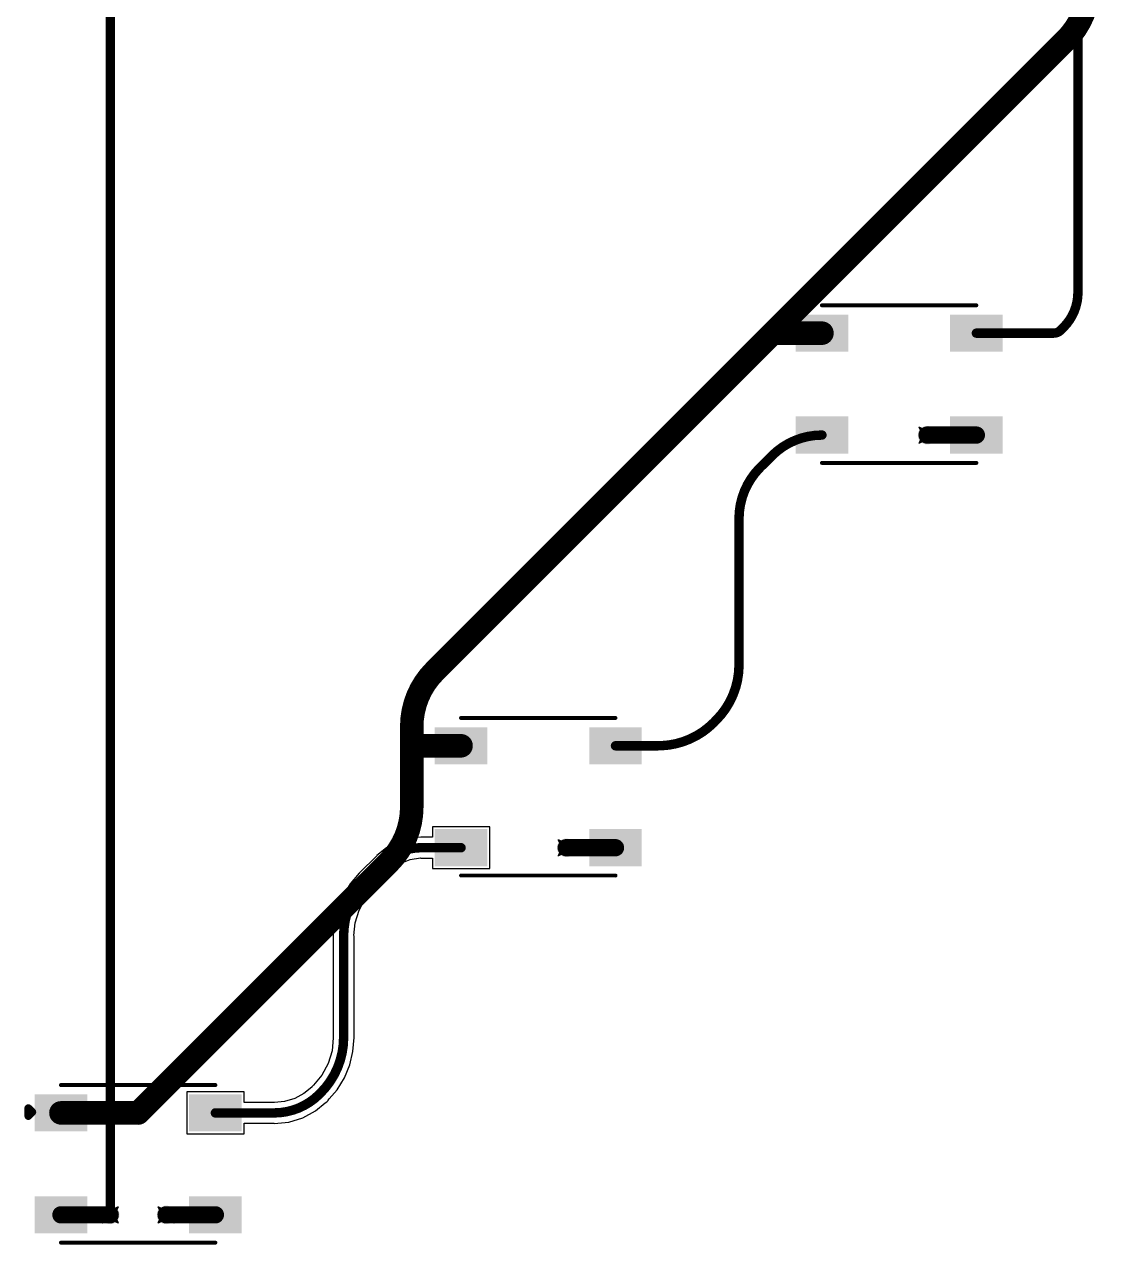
# Model space of a CAD drawing. Header units: inches. Extents: x -11 to 1110, y -7 to 455.
# Drawn here: x 413.9 to 448.74, y 105.06 to 144.57 of the extents above; entities that cross this region are included whole.
import ezdxf

# ---------------------------------------------------------------- set-up
doc = ezdxf.new("R2010")
doc.units = ezdxf.units.IN
for name, color, linetype in [('Bottom Layer', 5, 'Continuous'), ('Drill Drawing', 1, 'Continuous'), ('Top Layer', 1, 'Continuous'), ('Top Overlay', 2, 'Continuous'), ('Top Paste', 8, 'Continuous'), ('Top Solder', 216, 'Continuous'), ('Via Holes', 16, 'Continuous')]:
    doc.layers.add(name, color=color, linetype=linetype)

# ---------------------------------------------------------------- blocks, each defined once
blk = doc.blocks.new('WS2812B_B_W_173')
at = {"layer": 'Top Layer'}
for points in [[(-3.25, 2.15), (-1.75, 2.15), (-1.75, 1.15), (-3.25, 1.15)], [(3.25, 1.15), (1.75, 1.15), (1.75, 2.15), (3.25, 2.15)], [(-3.25, -1.15), (-1.75, -1.15), (-1.75, -2.15), (-3.25, -2.15)], [(1.75, -1.15), (3.25, -1.15), (3.25, -2.15), (1.75, -2.15)]]:
    blk.add_hatch(color=1, dxfattribs=at).paths.add_polyline_path(points)
at = {"layer": 'Top Paste'}
for points in [[(-3.25, 2.15), (-1.75, 2.15), (-1.75, 1.15), (-3.25, 1.15)], [(3.25, 1.15), (1.75, 1.15), (1.75, 2.15), (3.25, 2.15)], [(-3.25, -1.15), (-1.75, -1.15), (-1.75, -2.15), (-3.25, -2.15)], [(1.75, -1.15), (3.25, -1.15), (3.25, -2.15), (1.75, -2.15)]]:
    blk.add_hatch(color=8, dxfattribs=at).paths.add_polyline_path(points)
at = {"layer": 'Top Solder'}
for points in [[(-3.352, 2.252), (-1.648, 2.252), (-1.648, 1.048), (-3.352, 1.048)], [(3.352, 1.048), (1.648, 1.048), (1.648, 2.252), (3.352, 2.252)], [(-3.352, -1.048), (-1.648, -1.048), (-1.648, -2.252), (-3.352, -2.252)], [(1.648, -1.048), (3.352, -1.048), (3.352, -2.252), (1.648, -2.252)]]:
    blk.add_hatch(color=216, dxfattribs=at).paths.add_polyline_path(points)
at = {"layer": 'Top Overlay'}
for points in [[(-2.5, 2.551, 0.127, 0.127, 0), (2.5, 2.551, 0.127, 0.127, 0)], [(-3.556, 1.803, 0.254, 0.254, 0), (-3.429, 1.676, 0.254, 0.254, 0)], [(-3.556, 1.549, 0.254, 0.254, 0), (-3.556, 1.803, 0.254, 0.254, 0)], [(-3.556, 1.549, 0.254, 0.254, 0), (-3.429, 1.676, 0.254, 0.254, 0)], [(-2.5, -2.551, 0.127, 0.127, 0), (2.5, -2.551, 0.127, 0.127, 0)]]:
    blk.add_lwpolyline(points, format="xyseb", dxfattribs=at)
for points in [[(-2.532, 2.551, 0.0635, 0.0635, 1), (-2.468, 2.551, 0.0635, 0.0635, 1)], [(2.468, 2.551, 0.0635, 0.0635, 1), (2.532, 2.551, 0.0635, 0.0635, 1)], [(-3.619, 1.803, 0.127, 0.127, 1), (-3.493, 1.803, 0.127, 0.127, 1)], [(-3.619, 1.803, 0.127, 0.127, 1), (-3.493, 1.803, 0.127, 0.127, 1)], [(-3.619, 1.549, 0.127, 0.127, 1), (-3.493, 1.549, 0.127, 0.127, 1)], [(-3.619, 1.549, 0.127, 0.127, 1), (-3.493, 1.549, 0.127, 0.127, 1)], [(-3.493, 1.676, 0.127, 0.127, 1), (-3.365, 1.676, 0.127, 0.127, 1)], [(-3.493, 1.676, 0.127, 0.127, 1), (-3.365, 1.676, 0.127, 0.127, 1)], [(-2.532, -2.551, 0.0635, 0.0635, 1), (-2.468, -2.551, 0.0635, 0.0635, 1)], [(2.468, -2.551, 0.0635, 0.0635, 1), (2.532, -2.551, 0.0635, 0.0635, 1)]]:
    blk.add_lwpolyline(points, format="xyseb", close=True, dxfattribs=at)
blk = doc.blocks.new('WS2812B_B_W_182')
at = {"layer": 'Top Layer'}
for points in [[(-3.25, 2.15), (-1.75, 2.15), (-1.75, 1.15), (-3.25, 1.15)], [(3.25, 1.15), (1.75, 1.15), (1.75, 2.15), (3.25, 2.15)], [(-3.25, -1.15), (-1.75, -1.15), (-1.75, -2.15), (-3.25, -2.15)], [(1.75, -1.15), (3.25, -1.15), (3.25, -2.15), (1.75, -2.15)]]:
    blk.add_hatch(color=1, dxfattribs=at).paths.add_polyline_path(points)
at = {"layer": 'Top Paste'}
for points in [[(-3.25, 2.15), (-1.75, 2.15), (-1.75, 1.15), (-3.25, 1.15)], [(3.25, 1.15), (1.75, 1.15), (1.75, 2.15), (3.25, 2.15)], [(-3.25, -1.15), (-1.75, -1.15), (-1.75, -2.15), (-3.25, -2.15)], [(1.75, -1.15), (3.25, -1.15), (3.25, -2.15), (1.75, -2.15)]]:
    blk.add_hatch(color=8, dxfattribs=at).paths.add_polyline_path(points)
at = {"layer": 'Top Solder'}
for points in [[(-3.352, 2.252), (-1.648, 2.252), (-1.648, 1.048), (-3.352, 1.048)], [(3.352, 1.048), (1.648, 1.048), (1.648, 2.252), (3.352, 2.252)], [(-3.352, -1.048), (-1.648, -1.048), (-1.648, -2.252), (-3.352, -2.252)], [(1.648, -1.048), (3.352, -1.048), (3.352, -2.252), (1.648, -2.252)]]:
    blk.add_hatch(color=216, dxfattribs=at).paths.add_polyline_path(points)
at = {"layer": 'Top Overlay'}
for points in [[(-2.5, 2.551, 0.127, 0.127, 0), (2.5, 2.551, 0.127, 0.127, 0)], [(-3.556, 1.803, 0.254, 0.254, 0), (-3.429, 1.676, 0.254, 0.254, 0)], [(-3.556, 1.549, 0.254, 0.254, 0), (-3.556, 1.803, 0.254, 0.254, 0)], [(-3.556, 1.549, 0.254, 0.254, 0), (-3.429, 1.676, 0.254, 0.254, 0)], [(-2.5, -2.551, 0.127, 0.127, 0), (2.5, -2.551, 0.127, 0.127, 0)]]:
    blk.add_lwpolyline(points, format="xyseb", dxfattribs=at)
for points in [[(-2.532, 2.551, 0.0635, 0.0635, 1), (-2.468, 2.551, 0.0635, 0.0635, 1)], [(2.468, 2.551, 0.0635, 0.0635, 1), (2.532, 2.551, 0.0635, 0.0635, 1)], [(-3.619, 1.803, 0.127, 0.127, 1), (-3.493, 1.803, 0.127, 0.127, 1)], [(-3.619, 1.803, 0.127, 0.127, 1), (-3.493, 1.803, 0.127, 0.127, 1)], [(-3.619, 1.549, 0.127, 0.127, 1), (-3.493, 1.549, 0.127, 0.127, 1)], [(-3.619, 1.549, 0.127, 0.127, 1), (-3.493, 1.549, 0.127, 0.127, 1)], [(-3.493, 1.676, 0.127, 0.127, 1), (-3.365, 1.676, 0.127, 0.127, 1)], [(-3.493, 1.676, 0.127, 0.127, 1), (-3.365, 1.676, 0.127, 0.127, 1)], [(-2.532, -2.551, 0.0635, 0.0635, 1), (-2.468, -2.551, 0.0635, 0.0635, 1)], [(2.468, -2.551, 0.0635, 0.0635, 1), (2.532, -2.551, 0.0635, 0.0635, 1)]]:
    blk.add_lwpolyline(points, format="xyseb", close=True, dxfattribs=at)
blk = doc.blocks.new('WS2812B_B_W_191')
at = {"layer": 'Top Layer'}
for points in [[(-3.25, 2.15), (-1.75, 2.15), (-1.75, 1.15), (-3.25, 1.15)], [(3.25, 1.15), (1.75, 1.15), (1.75, 2.15), (3.25, 2.15)], [(-3.25, -1.15), (-1.75, -1.15), (-1.75, -2.15), (-3.25, -2.15)], [(1.75, -1.15), (3.25, -1.15), (3.25, -2.15), (1.75, -2.15)]]:
    blk.add_hatch(color=1, dxfattribs=at).paths.add_polyline_path(points)
at = {"layer": 'Top Paste'}
for points in [[(-3.25, 2.15), (-1.75, 2.15), (-1.75, 1.15), (-3.25, 1.15)], [(3.25, 1.15), (1.75, 1.15), (1.75, 2.15), (3.25, 2.15)], [(-3.25, -1.15), (-1.75, -1.15), (-1.75, -2.15), (-3.25, -2.15)], [(1.75, -1.15), (3.25, -1.15), (3.25, -2.15), (1.75, -2.15)]]:
    blk.add_hatch(color=8, dxfattribs=at).paths.add_polyline_path(points)
at = {"layer": 'Top Solder'}
for points in [[(-3.352, 2.252), (-1.648, 2.252), (-1.648, 1.048), (-3.352, 1.048)], [(3.352, 1.048), (1.648, 1.048), (1.648, 2.252), (3.352, 2.252)], [(-3.352, -1.048), (-1.648, -1.048), (-1.648, -2.252), (-3.352, -2.252)], [(1.648, -1.048), (3.352, -1.048), (3.352, -2.252), (1.648, -2.252)]]:
    blk.add_hatch(color=216, dxfattribs=at).paths.add_polyline_path(points)
at = {"layer": 'Top Overlay'}
for points in [[(-2.5, 2.551, 0.127, 0.127, 0), (2.5, 2.551, 0.127, 0.127, 0)], [(-3.556, 1.803, 0.254, 0.254, 0), (-3.429, 1.676, 0.254, 0.254, 0)], [(-3.556, 1.549, 0.254, 0.254, 0), (-3.556, 1.803, 0.254, 0.254, 0)], [(-3.556, 1.549, 0.254, 0.254, 0), (-3.429, 1.676, 0.254, 0.254, 0)], [(-2.5, -2.551, 0.127, 0.127, 0), (2.5, -2.551, 0.127, 0.127, 0)]]:
    blk.add_lwpolyline(points, format="xyseb", dxfattribs=at)
for points in [[(-2.532, 2.551, 0.0635, 0.0635, 1), (-2.468, 2.551, 0.0635, 0.0635, 1)], [(2.468, 2.551, 0.0635, 0.0635, 1), (2.532, 2.551, 0.0635, 0.0635, 1)], [(-3.619, 1.803, 0.127, 0.127, 1), (-3.493, 1.803, 0.127, 0.127, 1)], [(-3.619, 1.803, 0.127, 0.127, 1), (-3.493, 1.803, 0.127, 0.127, 1)], [(-3.619, 1.549, 0.127, 0.127, 1), (-3.493, 1.549, 0.127, 0.127, 1)], [(-3.619, 1.549, 0.127, 0.127, 1), (-3.493, 1.549, 0.127, 0.127, 1)], [(-3.493, 1.676, 0.127, 0.127, 1), (-3.365, 1.676, 0.127, 0.127, 1)], [(-3.493, 1.676, 0.127, 0.127, 1), (-3.365, 1.676, 0.127, 0.127, 1)], [(-2.532, -2.551, 0.0635, 0.0635, 1), (-2.468, -2.551, 0.0635, 0.0635, 1)], [(2.468, -2.551, 0.0635, 0.0635, 1), (2.532, -2.551, 0.0635, 0.0635, 1)]]:
    blk.add_lwpolyline(points, format="xyseb", close=True, dxfattribs=at)

msp = doc.modelspace()

# ---------------------------------------------------------------- hatches: boundary and pattern name
at = {"layer": 'Bottom Layer'}
h = msp.add_hatch(color=5, dxfattribs=at)
edge = h.paths.add_edge_path()
edge.add_arc((438.121, 134.571), 0.3, 0, 360)
h = msp.add_hatch(color=5, dxfattribs=at)
edge = h.paths.add_edge_path()
edge.add_arc((443.121, 131.271), 0.3, 0, 360)
h = msp.add_hatch(color=5, dxfattribs=at)
edge = h.paths.add_edge_path()
edge.add_arc((426.437, 121.211), 0.3, 0, 360)
h = msp.add_hatch(color=5, dxfattribs=at)
edge = h.paths.add_edge_path()
edge.add_arc((431.437, 117.911), 0.3, 0, 360)
h = msp.add_hatch(color=5, dxfattribs=at)
edge = h.paths.add_edge_path()
edge.add_arc((417.576, 109.322), 0.3, 0, 360)
h = msp.add_hatch(color=5, dxfattribs=at)
edge = h.paths.add_edge_path()
edge.add_arc((416.675, 106.024), 0.3, 0, 360)
h = msp.add_hatch(color=5, dxfattribs=at)
edge = h.paths.add_edge_path()
edge.add_arc((418.483, 106.024), 0.3, 0, 360)
at = {"layer": 'Top Layer'}
h = msp.add_hatch(color=1, dxfattribs=at)
edge = h.paths.add_edge_path()
edge.add_arc((438.121, 134.571), 0.3, 0, 360)
h = msp.add_hatch(color=1, dxfattribs=at)
edge = h.paths.add_edge_path()
edge.add_arc((443.121, 131.271), 0.3, 0, 360)
h = msp.add_hatch(color=1, dxfattribs=at)
edge = h.paths.add_edge_path()
edge.add_arc((426.437, 121.211), 0.3, 0, 360)
h = msp.add_hatch(color=1, dxfattribs=at)
edge = h.paths.add_edge_path()
edge.add_arc((431.437, 117.911), 0.3, 0, 360)
h = msp.add_hatch(color=1, dxfattribs=at)
edge = h.paths.add_edge_path()
edge.add_arc((417.576, 109.322), 0.3, 0, 360)
h = msp.add_hatch(color=1, dxfattribs=at)
edge = h.paths.add_edge_path()
edge.add_arc((416.675, 106.024), 0.3, 0, 360)
h = msp.add_hatch(color=1, dxfattribs=at)
edge = h.paths.add_edge_path()
edge.add_arc((418.483, 106.024), 0.3, 0, 360)
at = {"layer": 'Via Holes'}
h = msp.add_hatch(color=7, dxfattribs=at)
edge = h.paths.add_edge_path()
edge.add_arc((438.121, 134.571), 0.15, 0, 360)
h = msp.add_hatch(color=7, dxfattribs=at)
edge = h.paths.add_edge_path()
edge.add_arc((443.121, 131.271), 0.15, 0, 360)
h = msp.add_hatch(color=7, dxfattribs=at)
edge = h.paths.add_edge_path()
edge.add_arc((426.437, 121.211), 0.15, 0, 360)
h = msp.add_hatch(color=7, dxfattribs=at)
edge = h.paths.add_edge_path()
edge.add_arc((431.437, 117.911), 0.15, 0, 360)
h = msp.add_hatch(color=7, dxfattribs=at)
edge = h.paths.add_edge_path()
edge.add_arc((417.576, 109.322), 0.15, 0, 360)
h = msp.add_hatch(color=7, dxfattribs=at)
edge = h.paths.add_edge_path()
edge.add_arc((416.675, 106.024), 0.15, 0, 360)
h = msp.add_hatch(color=7, dxfattribs=at)
edge = h.paths.add_edge_path()
edge.add_arc((418.483, 106.024), 0.15, 0, 360)

# ---------------------------------------------------------------- linework, layer by layer
at = {"layer": 'Bottom Layer'}
for points in [[(416.675, 106.024, 0.305, 0.305, 0), (416.675, 209.375, 0.305, 0.305, 0)], [(448.358, 145.86, 0.762, 0.762, -0.198912), (447.614, 144.064, 0.762, 0.762, 0)], [(438.121, 134.571, 0.762, 0.762, 0), (447.614, 144.064, 0.762, 0.762, 0)], [(427.181, 123.631, 0.762, 0.762, 0), (438.121, 134.571, 0.762, 0.762, 0)], [(426.437, 121.835, 0.762, 0.762, -0.198912), (427.181, 123.631, 0.762, 0.762, 0)], [(426.437, 121.211, 0.762, 0.762, 0), (426.437, 121.835, 0.762, 0.762, 0)], [(426.437, 119.235, 0.762, 0.762, 0), (426.437, 121.211, 0.762, 0.762, 0)], [(426.437, 119.235, 0.762, 0.762, -0.198912), (425.693, 117.439, 0.762, 0.762, 0)], [(417.576, 109.322, 0.762, 0.762, 0), (425.693, 117.439, 0.762, 0.762, 0)]]:
    msp.add_lwpolyline(points, format="xyseb", dxfattribs=at)
for points in [[(447.423, 144.064, 0.381, 0.381, 1), (447.804, 144.064, 0.381, 0.381, 1)], [(447.423, 144.064, 0.381, 0.381, 1), (447.804, 144.064, 0.381, 0.381, 1)], [(437.931, 134.571, 0.381, 0.381, 1), (438.312, 134.571, 0.381, 0.381, 1)], [(437.931, 134.571, 0.381, 0.381, 1), (438.312, 134.571, 0.381, 0.381, 1)], [(426.991, 123.631, 0.381, 0.381, 1), (427.372, 123.631, 0.381, 0.381, 1)], [(426.991, 123.631, 0.381, 0.381, 1), (427.372, 123.631, 0.381, 0.381, 1)], [(426.247, 121.835, 0.381, 0.381, 1), (426.628, 121.835, 0.381, 0.381, 1)], [(426.247, 121.835, 0.381, 0.381, 1), (426.628, 121.835, 0.381, 0.381, 1)], [(426.247, 121.211, 0.381, 0.381, 1), (426.628, 121.211, 0.381, 0.381, 1)], [(426.247, 121.211, 0.381, 0.381, 1), (426.628, 121.211, 0.381, 0.381, 1)], [(426.247, 119.235, 0.381, 0.381, 1), (426.628, 119.235, 0.381, 0.381, 1)], [(426.247, 119.235, 0.381, 0.381, 1), (426.628, 119.235, 0.381, 0.381, 1)], [(425.503, 117.439, 0.381, 0.381, 1), (425.884, 117.439, 0.381, 0.381, 1)], [(425.503, 117.439, 0.381, 0.381, 1), (425.884, 117.439, 0.381, 0.381, 1)], [(417.385, 109.322, 0.381, 0.381, 1), (417.767, 109.322, 0.381, 0.381, 1)], [(416.598, 106.024, 0.152, 0.152, 1), (416.751, 106.024, 0.152, 0.152, 1)]]:
    msp.add_lwpolyline(points, format="xyseb", close=True, dxfattribs=at)
at = {"layer": 'Drill Drawing'}
for points in [[(437.867, 134.825, 0.0508, 0.0508, 0), (438.121, 134.698, 0.0508, 0.0508, 0)], [(437.867, 134.825, 0.0508, 0.0508, 0), (437.994, 134.571, 0.0508, 0.0508, 0)], [(438.121, 134.698, 0.0508, 0.0508, 0), (438.375, 134.825, 0.0508, 0.0508, 0)], [(438.248, 134.571, 0.0508, 0.0508, 0), (438.375, 134.825, 0.0508, 0.0508, 0)], [(437.867, 134.317, 0.0508, 0.0508, 0), (437.994, 134.571, 0.0508, 0.0508, 0)], [(437.867, 134.317, 0.0508, 0.0508, 0), (438.121, 134.444, 0.0508, 0.0508, 0)], [(438.121, 134.444, 0.0508, 0.0508, 0), (438.375, 134.317, 0.0508, 0.0508, 0)], [(438.248, 134.571, 0.0508, 0.0508, 0), (438.375, 134.317, 0.0508, 0.0508, 0)], [(442.867, 131.525, 0.0508, 0.0508, 0), (443.121, 131.398, 0.0508, 0.0508, 0)], [(442.867, 131.525, 0.0508, 0.0508, 0), (442.994, 131.271, 0.0508, 0.0508, 0)], [(442.867, 131.017, 0.0508, 0.0508, 0), (442.994, 131.271, 0.0508, 0.0508, 0)], [(443.121, 131.398, 0.0508, 0.0508, 0), (443.375, 131.525, 0.0508, 0.0508, 0)], [(443.248, 131.271, 0.0508, 0.0508, 0), (443.375, 131.525, 0.0508, 0.0508, 0)], [(443.248, 131.271, 0.0508, 0.0508, 0), (443.375, 131.017, 0.0508, 0.0508, 0)], [(442.867, 131.017, 0.0508, 0.0508, 0), (443.121, 131.144, 0.0508, 0.0508, 0)], [(443.121, 131.144, 0.0508, 0.0508, 0), (443.375, 131.017, 0.0508, 0.0508, 0)], [(426.183, 121.465, 0.0508, 0.0508, 0), (426.437, 121.338, 0.0508, 0.0508, 0)], [(426.183, 121.465, 0.0508, 0.0508, 0), (426.31, 121.211, 0.0508, 0.0508, 0)], [(426.437, 121.338, 0.0508, 0.0508, 0), (426.691, 121.465, 0.0508, 0.0508, 0)], [(426.564, 121.211, 0.0508, 0.0508, 0), (426.691, 121.465, 0.0508, 0.0508, 0)], [(426.183, 120.957, 0.0508, 0.0508, 0), (426.31, 121.211, 0.0508, 0.0508, 0)], [(426.183, 120.957, 0.0508, 0.0508, 0), (426.437, 121.084, 0.0508, 0.0508, 0)], [(426.437, 121.084, 0.0508, 0.0508, 0), (426.691, 120.957, 0.0508, 0.0508, 0)], [(426.564, 121.211, 0.0508, 0.0508, 0), (426.691, 120.957, 0.0508, 0.0508, 0)], [(431.183, 118.165, 0.0508, 0.0508, 0), (431.437, 118.038, 0.0508, 0.0508, 0)], [(431.183, 118.165, 0.0508, 0.0508, 0), (431.31, 117.911, 0.0508, 0.0508, 0)], [(431.437, 118.038, 0.0508, 0.0508, 0), (431.691, 118.165, 0.0508, 0.0508, 0)], [(431.564, 117.911, 0.0508, 0.0508, 0), (431.691, 118.165, 0.0508, 0.0508, 0)], [(431.183, 117.657, 0.0508, 0.0508, 0), (431.31, 117.911, 0.0508, 0.0508, 0)], [(431.183, 117.657, 0.0508, 0.0508, 0), (431.437, 117.784, 0.0508, 0.0508, 0)], [(431.437, 117.784, 0.0508, 0.0508, 0), (431.691, 117.657, 0.0508, 0.0508, 0)], [(431.564, 117.911, 0.0508, 0.0508, 0), (431.691, 117.657, 0.0508, 0.0508, 0)], [(417.322, 109.576, 0.0508, 0.0508, 0), (417.576, 109.449, 0.0508, 0.0508, 0)], [(417.322, 109.576, 0.0508, 0.0508, 0), (417.449, 109.322, 0.0508, 0.0508, 0)], [(417.576, 109.449, 0.0508, 0.0508, 0), (417.83, 109.576, 0.0508, 0.0508, 0)], [(417.703, 109.322, 0.0508, 0.0508, 0), (417.83, 109.576, 0.0508, 0.0508, 0)], [(417.322, 109.068, 0.0508, 0.0508, 0), (417.449, 109.322, 0.0508, 0.0508, 0)], [(417.322, 109.068, 0.0508, 0.0508, 0), (417.576, 109.195, 0.0508, 0.0508, 0)], [(417.576, 109.195, 0.0508, 0.0508, 0), (417.83, 109.068, 0.0508, 0.0508, 0)], [(417.703, 109.322, 0.0508, 0.0508, 0), (417.83, 109.068, 0.0508, 0.0508, 0)], [(416.421, 106.278, 0.0508, 0.0508, 0), (416.675, 106.151, 0.0508, 0.0508, 0)], [(416.421, 106.278, 0.0508, 0.0508, 0), (416.548, 106.024, 0.0508, 0.0508, 0)], [(416.675, 106.151, 0.0508, 0.0508, 0), (416.929, 106.278, 0.0508, 0.0508, 0)], [(416.802, 106.024, 0.0508, 0.0508, 0), (416.929, 106.278, 0.0508, 0.0508, 0)], [(418.229, 106.278, 0.0508, 0.0508, 0), (418.483, 106.151, 0.0508, 0.0508, 0)], [(418.229, 106.278, 0.0508, 0.0508, 0), (418.356, 106.024, 0.0508, 0.0508, 0)], [(418.483, 106.151, 0.0508, 0.0508, 0), (418.737, 106.278, 0.0508, 0.0508, 0)], [(418.61, 106.024, 0.0508, 0.0508, 0), (418.737, 106.278, 0.0508, 0.0508, 0)], [(416.421, 105.77, 0.0508, 0.0508, 0), (416.548, 106.024, 0.0508, 0.0508, 0)], [(416.421, 105.77, 0.0508, 0.0508, 0), (416.675, 105.897, 0.0508, 0.0508, 0)], [(416.675, 105.897, 0.0508, 0.0508, 0), (416.929, 105.77, 0.0508, 0.0508, 0)], [(416.802, 106.024, 0.0508, 0.0508, 0), (416.929, 105.77, 0.0508, 0.0508, 0)], [(418.229, 105.77, 0.0508, 0.0508, 0), (418.356, 106.024, 0.0508, 0.0508, 0)], [(418.229, 105.77, 0.0508, 0.0508, 0), (418.483, 105.897, 0.0508, 0.0508, 0)], [(418.483, 105.897, 0.0508, 0.0508, 0), (418.737, 105.77, 0.0508, 0.0508, 0)], [(418.61, 106.024, 0.0508, 0.0508, 0), (418.737, 105.77, 0.0508, 0.0508, 0)]]:
    msp.add_lwpolyline(points, format="xyseb", dxfattribs=at)
for points in [[(437.855, 134.825, 0.0254, 0.0254, 1), (437.88, 134.825, 0.0254, 0.0254, 1)], [(437.855, 134.825, 0.0254, 0.0254, 1), (437.88, 134.825, 0.0254, 0.0254, 1)], [(438.363, 134.825, 0.0254, 0.0254, 1), (438.388, 134.825, 0.0254, 0.0254, 1)], [(438.363, 134.825, 0.0254, 0.0254, 1), (438.388, 134.825, 0.0254, 0.0254, 1)], [(437.855, 134.317, 0.0254, 0.0254, 1), (437.88, 134.317, 0.0254, 0.0254, 1)], [(437.855, 134.317, 0.0254, 0.0254, 1), (437.88, 134.317, 0.0254, 0.0254, 1)], [(437.982, 134.571, 0.0254, 0.0254, 1), (438.007, 134.571, 0.0254, 0.0254, 1)], [(437.982, 134.571, 0.0254, 0.0254, 1), (438.007, 134.571, 0.0254, 0.0254, 1)], [(438.109, 134.698, 0.0254, 0.0254, 1), (438.134, 134.698, 0.0254, 0.0254, 1)], [(438.109, 134.698, 0.0254, 0.0254, 1), (438.134, 134.698, 0.0254, 0.0254, 1)], [(438.109, 134.444, 0.0254, 0.0254, 1), (438.134, 134.444, 0.0254, 0.0254, 1)], [(438.109, 134.444, 0.0254, 0.0254, 1), (438.134, 134.444, 0.0254, 0.0254, 1)], [(438.236, 134.571, 0.0254, 0.0254, 1), (438.261, 134.571, 0.0254, 0.0254, 1)], [(438.236, 134.571, 0.0254, 0.0254, 1), (438.261, 134.571, 0.0254, 0.0254, 1)], [(438.363, 134.317, 0.0254, 0.0254, 1), (438.388, 134.317, 0.0254, 0.0254, 1)], [(438.363, 134.317, 0.0254, 0.0254, 1), (438.388, 134.317, 0.0254, 0.0254, 1)], [(442.855, 131.525, 0.0254, 0.0254, 1), (442.88, 131.525, 0.0254, 0.0254, 1)], [(442.855, 131.525, 0.0254, 0.0254, 1), (442.88, 131.525, 0.0254, 0.0254, 1)], [(442.982, 131.271, 0.0254, 0.0254, 1), (443.007, 131.271, 0.0254, 0.0254, 1)], [(442.982, 131.271, 0.0254, 0.0254, 1), (443.007, 131.271, 0.0254, 0.0254, 1)], [(443.109, 131.398, 0.0254, 0.0254, 1), (443.134, 131.398, 0.0254, 0.0254, 1)], [(443.109, 131.398, 0.0254, 0.0254, 1), (443.134, 131.398, 0.0254, 0.0254, 1)], [(443.236, 131.271, 0.0254, 0.0254, 1), (443.261, 131.271, 0.0254, 0.0254, 1)], [(443.236, 131.271, 0.0254, 0.0254, 1), (443.261, 131.271, 0.0254, 0.0254, 1)], [(443.363, 131.525, 0.0254, 0.0254, 1), (443.388, 131.525, 0.0254, 0.0254, 1)], [(443.363, 131.525, 0.0254, 0.0254, 1), (443.388, 131.525, 0.0254, 0.0254, 1)], [(442.855, 131.017, 0.0254, 0.0254, 1), (442.88, 131.017, 0.0254, 0.0254, 1)], [(442.855, 131.017, 0.0254, 0.0254, 1), (442.88, 131.017, 0.0254, 0.0254, 1)], [(443.109, 131.144, 0.0254, 0.0254, 1), (443.134, 131.144, 0.0254, 0.0254, 1)], [(443.109, 131.144, 0.0254, 0.0254, 1), (443.134, 131.144, 0.0254, 0.0254, 1)], [(443.363, 131.017, 0.0254, 0.0254, 1), (443.388, 131.017, 0.0254, 0.0254, 1)], [(443.363, 131.017, 0.0254, 0.0254, 1), (443.388, 131.017, 0.0254, 0.0254, 1)], [(426.171, 121.465, 0.0254, 0.0254, 1), (426.196, 121.465, 0.0254, 0.0254, 1)], [(426.171, 121.465, 0.0254, 0.0254, 1), (426.196, 121.465, 0.0254, 0.0254, 1)], [(426.425, 121.338, 0.0254, 0.0254, 1), (426.45, 121.338, 0.0254, 0.0254, 1)], [(426.425, 121.338, 0.0254, 0.0254, 1), (426.45, 121.338, 0.0254, 0.0254, 1)], [(426.679, 121.465, 0.0254, 0.0254, 1), (426.704, 121.465, 0.0254, 0.0254, 1)], [(426.679, 121.465, 0.0254, 0.0254, 1), (426.704, 121.465, 0.0254, 0.0254, 1)], [(426.171, 120.957, 0.0254, 0.0254, 1), (426.196, 120.957, 0.0254, 0.0254, 1)], [(426.171, 120.957, 0.0254, 0.0254, 1), (426.196, 120.957, 0.0254, 0.0254, 1)], [(426.298, 121.211, 0.0254, 0.0254, 1), (426.323, 121.211, 0.0254, 0.0254, 1)], [(426.298, 121.211, 0.0254, 0.0254, 1), (426.323, 121.211, 0.0254, 0.0254, 1)], [(426.425, 121.084, 0.0254, 0.0254, 1), (426.45, 121.084, 0.0254, 0.0254, 1)], [(426.425, 121.084, 0.0254, 0.0254, 1), (426.45, 121.084, 0.0254, 0.0254, 1)], [(426.552, 121.211, 0.0254, 0.0254, 1), (426.577, 121.211, 0.0254, 0.0254, 1)], [(426.552, 121.211, 0.0254, 0.0254, 1), (426.577, 121.211, 0.0254, 0.0254, 1)], [(426.679, 120.957, 0.0254, 0.0254, 1), (426.704, 120.957, 0.0254, 0.0254, 1)], [(426.679, 120.957, 0.0254, 0.0254, 1), (426.704, 120.957, 0.0254, 0.0254, 1)], [(431.171, 118.165, 0.0254, 0.0254, 1), (431.196, 118.165, 0.0254, 0.0254, 1)], [(431.171, 118.165, 0.0254, 0.0254, 1), (431.196, 118.165, 0.0254, 0.0254, 1)], [(431.679, 118.165, 0.0254, 0.0254, 1), (431.704, 118.165, 0.0254, 0.0254, 1)], [(431.679, 118.165, 0.0254, 0.0254, 1), (431.704, 118.165, 0.0254, 0.0254, 1)], [(431.298, 117.911, 0.0254, 0.0254, 1), (431.323, 117.911, 0.0254, 0.0254, 1)], [(431.298, 117.911, 0.0254, 0.0254, 1), (431.323, 117.911, 0.0254, 0.0254, 1)], [(431.425, 118.038, 0.0254, 0.0254, 1), (431.45, 118.038, 0.0254, 0.0254, 1)], [(431.425, 118.038, 0.0254, 0.0254, 1), (431.45, 118.038, 0.0254, 0.0254, 1)], [(431.425, 117.784, 0.0254, 0.0254, 1), (431.45, 117.784, 0.0254, 0.0254, 1)], [(431.425, 117.784, 0.0254, 0.0254, 1), (431.45, 117.784, 0.0254, 0.0254, 1)], [(431.552, 117.911, 0.0254, 0.0254, 1), (431.577, 117.911, 0.0254, 0.0254, 1)], [(431.552, 117.911, 0.0254, 0.0254, 1), (431.577, 117.911, 0.0254, 0.0254, 1)], [(431.171, 117.657, 0.0254, 0.0254, 1), (431.196, 117.657, 0.0254, 0.0254, 1)], [(431.171, 117.657, 0.0254, 0.0254, 1), (431.196, 117.657, 0.0254, 0.0254, 1)], [(431.679, 117.657, 0.0254, 0.0254, 1), (431.704, 117.657, 0.0254, 0.0254, 1)], [(431.679, 117.657, 0.0254, 0.0254, 1), (431.704, 117.657, 0.0254, 0.0254, 1)], [(417.309, 109.576, 0.0254, 0.0254, 1), (417.335, 109.576, 0.0254, 0.0254, 1)], [(417.309, 109.576, 0.0254, 0.0254, 1), (417.335, 109.576, 0.0254, 0.0254, 1)], [(417.563, 109.449, 0.0254, 0.0254, 1), (417.589, 109.449, 0.0254, 0.0254, 1)], [(417.563, 109.449, 0.0254, 0.0254, 1), (417.589, 109.449, 0.0254, 0.0254, 1)], [(417.817, 109.576, 0.0254, 0.0254, 1), (417.843, 109.576, 0.0254, 0.0254, 1)], [(417.817, 109.576, 0.0254, 0.0254, 1), (417.843, 109.576, 0.0254, 0.0254, 1)], [(417.309, 109.068, 0.0254, 0.0254, 1), (417.335, 109.068, 0.0254, 0.0254, 1)], [(417.309, 109.068, 0.0254, 0.0254, 1), (417.335, 109.068, 0.0254, 0.0254, 1)], [(417.436, 109.322, 0.0254, 0.0254, 1), (417.462, 109.322, 0.0254, 0.0254, 1)], [(417.436, 109.322, 0.0254, 0.0254, 1), (417.462, 109.322, 0.0254, 0.0254, 1)], [(417.563, 109.195, 0.0254, 0.0254, 1), (417.589, 109.195, 0.0254, 0.0254, 1)], [(417.563, 109.195, 0.0254, 0.0254, 1), (417.589, 109.195, 0.0254, 0.0254, 1)], [(417.69, 109.322, 0.0254, 0.0254, 1), (417.716, 109.322, 0.0254, 0.0254, 1)], [(417.69, 109.322, 0.0254, 0.0254, 1), (417.716, 109.322, 0.0254, 0.0254, 1)], [(417.817, 109.068, 0.0254, 0.0254, 1), (417.843, 109.068, 0.0254, 0.0254, 1)], [(417.817, 109.068, 0.0254, 0.0254, 1), (417.843, 109.068, 0.0254, 0.0254, 1)], [(416.408, 106.278, 0.0254, 0.0254, 1), (416.433, 106.278, 0.0254, 0.0254, 1)], [(416.408, 106.278, 0.0254, 0.0254, 1), (416.433, 106.278, 0.0254, 0.0254, 1)], [(416.916, 106.278, 0.0254, 0.0254, 1), (416.941, 106.278, 0.0254, 0.0254, 1)], [(416.916, 106.278, 0.0254, 0.0254, 1), (416.941, 106.278, 0.0254, 0.0254, 1)], [(418.217, 106.278, 0.0254, 0.0254, 1), (418.242, 106.278, 0.0254, 0.0254, 1)], [(418.217, 106.278, 0.0254, 0.0254, 1), (418.242, 106.278, 0.0254, 0.0254, 1)], [(418.725, 106.278, 0.0254, 0.0254, 1), (418.75, 106.278, 0.0254, 0.0254, 1)], [(418.725, 106.278, 0.0254, 0.0254, 1), (418.75, 106.278, 0.0254, 0.0254, 1)], [(416.535, 106.024, 0.0254, 0.0254, 1), (416.56, 106.024, 0.0254, 0.0254, 1)], [(416.535, 106.024, 0.0254, 0.0254, 1), (416.56, 106.024, 0.0254, 0.0254, 1)], [(416.662, 106.151, 0.0254, 0.0254, 1), (416.687, 106.151, 0.0254, 0.0254, 1)], [(416.662, 106.151, 0.0254, 0.0254, 1), (416.687, 106.151, 0.0254, 0.0254, 1)], [(416.662, 105.897, 0.0254, 0.0254, 1), (416.687, 105.897, 0.0254, 0.0254, 1)], [(416.662, 105.897, 0.0254, 0.0254, 1), (416.687, 105.897, 0.0254, 0.0254, 1)], [(416.789, 106.024, 0.0254, 0.0254, 1), (416.814, 106.024, 0.0254, 0.0254, 1)], [(416.789, 106.024, 0.0254, 0.0254, 1), (416.814, 106.024, 0.0254, 0.0254, 1)], [(418.344, 106.024, 0.0254, 0.0254, 1), (418.369, 106.024, 0.0254, 0.0254, 1)], [(418.344, 106.024, 0.0254, 0.0254, 1), (418.369, 106.024, 0.0254, 0.0254, 1)], [(418.471, 106.151, 0.0254, 0.0254, 1), (418.496, 106.151, 0.0254, 0.0254, 1)], [(418.471, 106.151, 0.0254, 0.0254, 1), (418.496, 106.151, 0.0254, 0.0254, 1)], [(418.471, 105.897, 0.0254, 0.0254, 1), (418.496, 105.897, 0.0254, 0.0254, 1)], [(418.471, 105.897, 0.0254, 0.0254, 1), (418.496, 105.897, 0.0254, 0.0254, 1)], [(418.598, 106.024, 0.0254, 0.0254, 1), (418.623, 106.024, 0.0254, 0.0254, 1)], [(418.598, 106.024, 0.0254, 0.0254, 1), (418.623, 106.024, 0.0254, 0.0254, 1)], [(416.408, 105.77, 0.0254, 0.0254, 1), (416.433, 105.77, 0.0254, 0.0254, 1)], [(416.408, 105.77, 0.0254, 0.0254, 1), (416.433, 105.77, 0.0254, 0.0254, 1)], [(416.916, 105.77, 0.0254, 0.0254, 1), (416.941, 105.77, 0.0254, 0.0254, 1)], [(416.916, 105.77, 0.0254, 0.0254, 1), (416.941, 105.77, 0.0254, 0.0254, 1)], [(418.217, 105.77, 0.0254, 0.0254, 1), (418.242, 105.77, 0.0254, 0.0254, 1)], [(418.217, 105.77, 0.0254, 0.0254, 1), (418.242, 105.77, 0.0254, 0.0254, 1)], [(418.725, 105.77, 0.0254, 0.0254, 1), (418.75, 105.77, 0.0254, 0.0254, 1)], [(418.725, 105.77, 0.0254, 0.0254, 1), (418.75, 105.77, 0.0254, 0.0254, 1)]]:
    msp.add_lwpolyline(points, format="xyseb", close=True, dxfattribs=at)
at = {"layer": 'Top Layer'}
for p, q in [((428.961, 118.592), (427.105, 118.592)), ((427.105, 118.592), (427.105, 118.251)), ((428.961, 117.237), (428.961, 118.592)), ((426.342, 118.216), (425.964, 118.101)), ((426.735, 118.254), (426.342, 118.216)), ((426.735, 118.251), (426.735, 118.254)), ((427.105, 118.251), (426.735, 118.251)), ((425.616, 117.915), (425.311, 117.665)), ((425.964, 118.101), (425.616, 117.915)), ((425.314, 117.662), (424.737, 117.085)), ((425.311, 117.665), (425.314, 117.662)), ((425.799, 117.2), (426.064, 117.403)), ((426.064, 117.403), (426.388, 117.537)), ((426.388, 117.537), (426.719, 117.581)), ((426.719, 117.581), (426.735, 117.578)), ((426.735, 117.578), (427.105, 117.578)), ((427.105, 117.578), (427.105, 117.237)), ((424.735, 117.087), (424.442, 116.744)), ((424.737, 117.085), (424.735, 117.087)), ((425.213, 116.609), (425.79, 117.186)), ((425.79, 117.186), (425.799, 117.2)), ((427.105, 117.237), (428.961, 117.237)), ((424.442, 116.744), (424.206, 116.358)), ((424.935, 116.278), (425.2, 116.601)), ((425.2, 116.601), (425.213, 116.609)), ((424.206, 116.358), (424.033, 115.941)), ((424.731, 115.896), (424.935, 116.278)), ((424.033, 115.941), (423.927, 115.502)), ((424.605, 115.482), (424.731, 115.896)), ((423.927, 115.502), (423.892, 115.051)), ((424.565, 115.066), (424.605, 115.482)), ((423.892, 115.051), (423.894, 115.051)), ((423.894, 115.051), (423.894, 111.771)), ((424.567, 115.051), (424.565, 115.066)), ((424.567, 111.771), (424.567, 115.051)), ((423.897, 111.756), (423.856, 111.34)), ((423.894, 111.771), (423.897, 111.756)), ((424.534, 111.32), (424.57, 111.771)), ((424.57, 111.771), (424.567, 111.771)), ((423.856, 111.34), (423.73, 110.926)), ((424.429, 110.881), (424.534, 111.32)), ((423.73, 110.926), (423.526, 110.544)), ((424.256, 110.464), (424.429, 110.881)), ((423.526, 110.544), (423.261, 110.221)), ((424.02, 110.078), (424.256, 110.464)), ((421.007, 110.005), (419.151, 110.005)), ((419.151, 110.005), (419.151, 108.649)), ((421.007, 109.664), (421.007, 110.005)), ((422.945, 109.953), (422.646, 109.793)), ((423.201, 110.163), (422.945, 109.953)), ((423.205, 110.169), (423.201, 110.163)), ((423.249, 110.213), (423.205, 110.169)), ((423.261, 110.221), (423.249, 110.213)), ((423.767, 109.782), (424.02, 110.078)), ((421.985, 109.664), (421.007, 109.664)), ((421.992, 109.662), (421.985, 109.664)), ((422.322, 109.695), (421.992, 109.662)), ((422.646, 109.793), (422.322, 109.695)), ((423.321, 109.391), (423.635, 109.649)), ((423.635, 109.649), (423.685, 109.69)), ((423.685, 109.69), (423.726, 109.734)), ((423.685, 109.69), (423.685, 109.69)), ((423.726, 109.734), (423.727, 109.735)), ((423.727, 109.735), (423.767, 109.782)), ((422.454, 109.032), (422.905, 109.168)), ((422.905, 109.168), (423.321, 109.391)), ((421.007, 108.649), (421.007, 108.991)), ((421.007, 108.991), (421.985, 108.991)), ((421.985, 108.985), (422.454, 109.032)), ((421.985, 108.991), (421.985, 108.985)), ((419.151, 108.649), (421.007, 108.649))]:
    msp.add_line(p, q, dxfattribs=at)
for points in [[(448.005, 135.89, 0.305, 0.305, 0), (448.005, 144.852, 0.305, 0.305, 0)], [(448.005, 135.89, 0.305, 0.305, -0.198912), (447.538, 134.763, 0.305, 0.305, 0)], [(438.121, 134.575, 0.762, 0.762, 0), (439.717, 134.575, 0.762, 0.762, 0)], [(444.717, 134.575, 0.305, 0.305, 0), (447.215, 134.575, 0.305, 0.305, 0)], [(447.446, 134.671, 0.305, 0.305, -0.198912), (447.215, 134.575, 0.305, 0.305, 0)], [(447.446, 134.671, 0.305, 0.305, 0), (447.538, 134.763, 0.305, 0.305, 0)], [(438.096, 130.603, 0.305, 0.305, -0.198912), (439.717, 131.275, 0.305, 0.305, 0)], [(443.121, 131.275, 0.559, 0.559, 0), (444.717, 131.275, 0.559, 0.559, 0)], [(437.718, 130.226, 0.305, 0.305, 0), (438.096, 130.603, 0.305, 0.305, 0)], [(437.032, 128.57, 0.305, 0.305, -0.198912), (437.718, 130.226, 0.305, 0.305, 0)], [(437.032, 123.836, 0.305, 0.305, 0), (437.032, 128.57, 0.305, 0.305, 0)], [(437.032, 123.836, 0.305, 0.305, -0.198912), (436.288, 122.04, 0.305, 0.305, 0)], [(436.207, 121.958, 0.305, 0.305, -0.187562), (434.522, 121.217, 0.305, 0.305, 0)], [(436.207, 121.958, 0.305, 0.305, 0), (436.288, 122.04, 0.305, 0.305, 0)], [(426.437, 121.214, 0.762, 0.762, 0), (428.033, 121.214, 0.762, 0.762, 0)], [(433.033, 121.214, 0.305, 0.305, 0), (434.411, 121.214, 0.305, 0.305, 0)], [(434.522, 121.217, 0.305, 0.305, -0.010943), (434.411, 121.214, 0.305, 0.305, 0)], [(431.437, 117.914, 0.559, 0.559, 0), (433.033, 117.914, 0.559, 0.559, 0)], [(425.552, 117.424, 0.305, 0.305, -0.198912), (426.735, 117.914, 0.305, 0.305, 0)], [(426.735, 117.914, 0.305, 0.305, 0), (428.033, 117.914, 0.305, 0.305, 0)], [(424.975, 116.847, 0.305, 0.305, 0), (425.552, 117.424, 0.305, 0.305, 0)], [(424.231, 115.051, 0.305, 0.305, -0.198912), (424.975, 116.847, 0.305, 0.305, 0)], [(424.231, 111.771, 0.305, 0.305, 0), (424.231, 115.051, 0.305, 0.305, 0)], [(424.231, 111.771, 0.305, 0.305, -0.198912), (423.487, 109.975, 0.305, 0.305, 0)], [(423.443, 109.931, 0.305, 0.305, -0.198912), (421.985, 109.327, 0.305, 0.305, 0)], [(423.443, 109.931, 0.305, 0.305, 0), (423.487, 109.975, 0.305, 0.305, 0)], [(415.079, 109.327, 0.762, 0.762, 0), (417.57, 109.327, 0.762, 0.762, 0)], [(417.57, 109.327, 0.762, 0.762, 0), (417.576, 109.322, 0.762, 0.762, 0)], [(420.079, 109.327, 0.305, 0.305, 0), (421.985, 109.327, 0.305, 0.305, 0)], [(415.079, 106.027, 0.559, 0.559, 0), (416.675, 106.027, 0.559, 0.559, 0)], [(418.483, 106.027, 0.559, 0.559, 0), (420.079, 106.027, 0.559, 0.559, 0)]]:
    msp.add_lwpolyline(points, format="xyseb", dxfattribs=at)
for points in [[(447.929, 135.89, 0.152, 0.152, 1), (448.081, 135.89, 0.152, 0.152, 1)], [(447.929, 135.89, 0.152, 0.152, 1), (448.081, 135.89, 0.152, 0.152, 1)], [(437.931, 134.575, 0.381, 0.381, 1), (438.312, 134.575, 0.381, 0.381, 1)], [(439.526, 134.575, 0.381, 0.381, 1), (439.907, 134.575, 0.381, 0.381, 1)], [(444.641, 134.575, 0.152, 0.152, 1), (444.793, 134.575, 0.152, 0.152, 1)], [(447.138, 134.575, 0.152, 0.152, 1), (447.291, 134.575, 0.152, 0.152, 1)], [(447.138, 134.575, 0.152, 0.152, 1), (447.291, 134.575, 0.152, 0.152, 1)], [(447.37, 134.671, 0.152, 0.152, 1), (447.523, 134.671, 0.152, 0.152, 1)], [(447.37, 134.671, 0.152, 0.152, 1), (447.523, 134.671, 0.152, 0.152, 1)], [(447.462, 134.763, 0.152, 0.152, 1), (447.614, 134.763, 0.152, 0.152, 1)], [(447.462, 134.763, 0.152, 0.152, 1), (447.614, 134.763, 0.152, 0.152, 1)], [(439.641, 131.275, 0.152, 0.152, 1), (439.793, 131.275, 0.152, 0.152, 1)], [(442.982, 131.275, 0.279, 0.279, 1), (443.261, 131.275, 0.279, 0.279, 1)], [(444.577, 131.275, 0.279, 0.279, 1), (444.857, 131.275, 0.279, 0.279, 1)], [(438.019, 130.603, 0.152, 0.152, 1), (438.172, 130.603, 0.152, 0.152, 1)], [(438.019, 130.603, 0.152, 0.152, 1), (438.172, 130.603, 0.152, 0.152, 1)], [(437.642, 130.226, 0.152, 0.152, 1), (437.794, 130.226, 0.152, 0.152, 1)], [(437.642, 130.226, 0.152, 0.152, 1), (437.794, 130.226, 0.152, 0.152, 1)], [(436.956, 128.57, 0.152, 0.152, 1), (437.109, 128.57, 0.152, 0.152, 1)], [(436.956, 128.57, 0.152, 0.152, 1), (437.109, 128.57, 0.152, 0.152, 1)], [(436.956, 123.836, 0.152, 0.152, 1), (437.109, 123.836, 0.152, 0.152, 1)], [(436.956, 123.836, 0.152, 0.152, 1), (437.109, 123.836, 0.152, 0.152, 1)], [(436.131, 121.958, 0.152, 0.152, 1), (436.283, 121.958, 0.152, 0.152, 1)], [(436.131, 121.958, 0.152, 0.152, 1), (436.283, 121.958, 0.152, 0.152, 1)], [(436.212, 122.04, 0.152, 0.152, 1), (436.365, 122.04, 0.152, 0.152, 1)], [(436.212, 122.04, 0.152, 0.152, 1), (436.365, 122.04, 0.152, 0.152, 1)], [(426.247, 121.214, 0.381, 0.381, 1), (426.628, 121.214, 0.381, 0.381, 1)], [(427.842, 121.214, 0.381, 0.381, 1), (428.223, 121.214, 0.381, 0.381, 1)], [(432.957, 121.214, 0.152, 0.152, 1), (433.109, 121.214, 0.152, 0.152, 1)], [(434.335, 121.214, 0.152, 0.152, 1), (434.487, 121.214, 0.152, 0.152, 1)], [(434.335, 121.214, 0.152, 0.152, 1), (434.487, 121.214, 0.152, 0.152, 1)], [(434.446, 121.217, 0.152, 0.152, 1), (434.598, 121.217, 0.152, 0.152, 1)], [(434.446, 121.217, 0.152, 0.152, 1), (434.598, 121.217, 0.152, 0.152, 1)], [(431.298, 117.914, 0.279, 0.279, 1), (431.577, 117.914, 0.279, 0.279, 1)], [(432.893, 117.914, 0.279, 0.279, 1), (433.173, 117.914, 0.279, 0.279, 1)], [(426.659, 117.914, 0.152, 0.152, 1), (426.811, 117.914, 0.152, 0.152, 1)], [(426.659, 117.914, 0.152, 0.152, 1), (426.811, 117.914, 0.152, 0.152, 1)], [(427.957, 117.914, 0.152, 0.152, 1), (428.109, 117.914, 0.152, 0.152, 1)], [(425.475, 117.424, 0.152, 0.152, 1), (425.628, 117.424, 0.152, 0.152, 1)], [(425.475, 117.424, 0.152, 0.152, 1), (425.628, 117.424, 0.152, 0.152, 1)], [(424.899, 116.847, 0.152, 0.152, 1), (425.051, 116.847, 0.152, 0.152, 1)], [(424.899, 116.847, 0.152, 0.152, 1), (425.051, 116.847, 0.152, 0.152, 1)], [(424.155, 115.051, 0.152, 0.152, 1), (424.307, 115.051, 0.152, 0.152, 1)], [(424.155, 115.051, 0.152, 0.152, 1), (424.307, 115.051, 0.152, 0.152, 1)], [(424.155, 111.771, 0.152, 0.152, 1), (424.307, 111.771, 0.152, 0.152, 1)], [(424.155, 111.771, 0.152, 0.152, 1), (424.307, 111.771, 0.152, 0.152, 1)], [(423.367, 109.931, 0.152, 0.152, 1), (423.52, 109.931, 0.152, 0.152, 1)], [(423.367, 109.931, 0.152, 0.152, 1), (423.52, 109.931, 0.152, 0.152, 1)], [(423.411, 109.975, 0.152, 0.152, 1), (423.563, 109.975, 0.152, 0.152, 1)], [(423.411, 109.975, 0.152, 0.152, 1), (423.563, 109.975, 0.152, 0.152, 1)], [(414.888, 109.327, 0.381, 0.381, 1), (415.269, 109.327, 0.381, 0.381, 1)], [(417.38, 109.327, 0.381, 0.381, 1), (417.761, 109.327, 0.381, 0.381, 1)], [(417.38, 109.327, 0.381, 0.381, 1), (417.761, 109.327, 0.381, 0.381, 1)], [(417.385, 109.322, 0.381, 0.381, 1), (417.767, 109.322, 0.381, 0.381, 1)], [(420.003, 109.327, 0.152, 0.152, 1), (420.155, 109.327, 0.152, 0.152, 1)], [(421.909, 109.327, 0.152, 0.152, 1), (422.061, 109.327, 0.152, 0.152, 1)], [(421.909, 109.327, 0.152, 0.152, 1), (422.061, 109.327, 0.152, 0.152, 1)], [(414.939, 106.027, 0.279, 0.279, 1), (415.219, 106.027, 0.279, 0.279, 1)], [(416.535, 106.027, 0.279, 0.279, 1), (416.814, 106.027, 0.279, 0.279, 1)], [(418.344, 106.027, 0.279, 0.279, 1), (418.623, 106.027, 0.279, 0.279, 1)], [(419.939, 106.027, 0.279, 0.279, 1), (420.219, 106.027, 0.279, 0.279, 1)]]:
    msp.add_lwpolyline(points, format="xyseb", close=True, dxfattribs=at)

# ---------------------------------------------------------------- block references
for name, p in [('WS2812B_B_W_191', (442.217, 132.925)), ('WS2812B_B_W_182', (430.533, 119.564)), ('WS2812B_B_W_173', (417.579, 107.677))]:
    msp.add_blockref(name, p)

doc.saveas('drawing.dxf')
